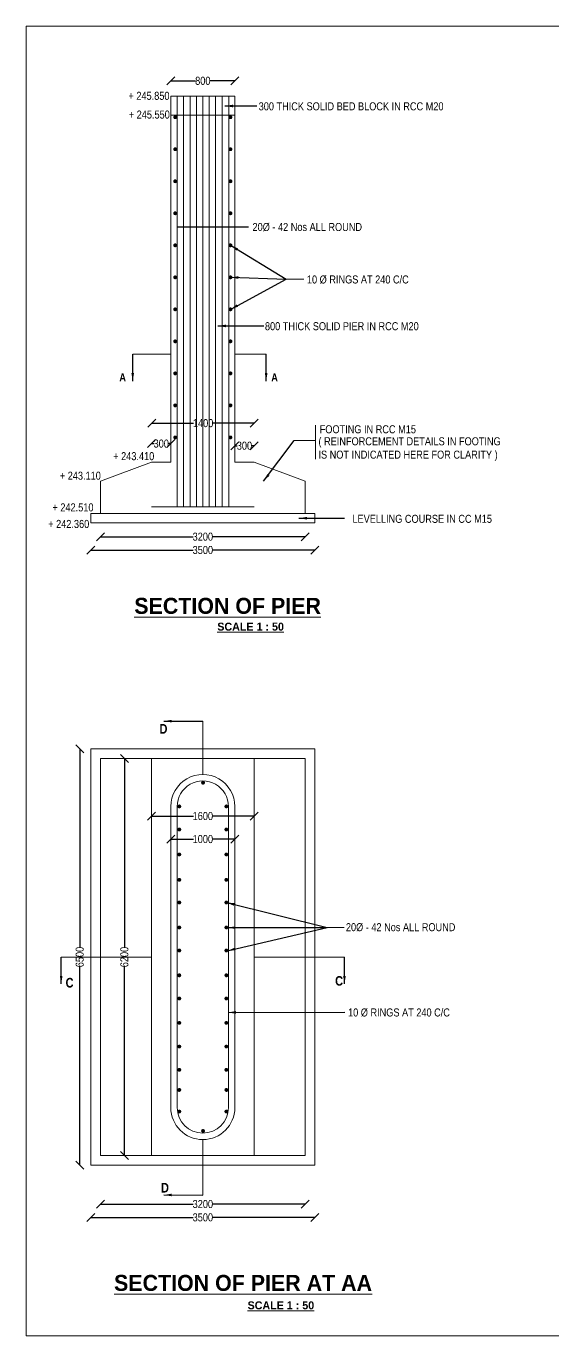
# Model space of a CAD drawing. Header units: millimetres. Extents: x 700700 to 768171, y 47375 to 88272.
# Drawn here: x 700700 to 717158, y 47375 to 88272 of the extents above; entities that cross this region are included whole.
import ezdxf

# ---------------------------------------------------------------- set-up
doc = ezdxf.new("R2010")
doc.units = ezdxf.units.MM
doc.header["$LTSCALE"] = 300
doc.header["$MEASUREMENT"] = 0
doc.layers.add('MAIN', color=7, linetype='Continuous')
doc.styles.add('ARIAL NARROW', font='ARIALN.TTF', dxfattribs={"height": 250})
doc.styles.add('arn', font='ARIALN.TTF')
doc.styles.add('CITYBLUEPR', font='cityb___.ttf')
doc.dimstyles.new('STANDARD$0', dxfattribs={"dimscale": 88.888889, "dimtxt": 0.02, "dimasz": 0.02, "dimexe": 0.05, "dimexo": 0.1, "dimgap": 0.002, "dimtad": 2, "dimdec": 0, "dimzin": 1, "dimdsep": 46, "dimtxsty": 'Standard', "dimcen": 0.09, "dimadec": 0, "dimazin": 0, "dimtfac": 1, "dimtdec": 4, "dimtofl": 0, "dimtmove": 0, "dimatfit": 3, "dimfxl": 1, "dimtolj": 1, "dimtzin": 1, "dimarcsym": 0})
doc.dimstyles.new('STANDARD$7', dxfattribs={"dimtxt": 2, "dimasz": 2, "dimexe": 1.25, "dimexo": 0.625, "dimtad": 1, "dimdec": 0, "dimlfac": 0.5, "dimdsep": 46, "dimtxsty": 'ARIAL NARROW', "dimcen": 2.5, "dimdle": 0.1, "dimse1": 1, "dimse2": 1, "dimadec": 0, "dimazin": 0, "dimtfac": 1, "dimtdec": 0, "dimtmove": 0, "dimatfit": 3, "dimfxl": 1, "dimtolj": 1, "dimtzin": 0, "dimarcsym": 0})

# ---------------------------------------------------------------- blocks, each defined once
blk = doc.blocks.new('_Oblique')
at = {"color": 0, "linetype": 'ByBlock', "lineweight": -2}
blk.add_line((-0.5, -0.5), (0.5, 0.5), dxfattribs=at)
blk = doc.blocks.new('*D45')
at = {"layer": 'Defpoints', "color": 0, "linetype": 'ByBlock', "lineweight": 9, "transparency": 16777216}
for p in [(707220, 86566), (705220, 86263), (707220, 86263)]:
    blk.add_point(p, dxfattribs=at)
at = {"layer": 'MAIN', "color": 0, "linetype": 'ByBlock', "lineweight": -2, "transparency": 16777216}
for p, q in [((705220, 86566), (705994, 86566)), ((707220, 86566), (706447, 86566))]:
    blk.add_line(p, q, dxfattribs=at)
at = {"layer": 'MAIN', "color": 0, "linetype": 'ByBlock', "lineweight": -2, "transparency": 16777216, "xscale": 250, "yscale": 250, "zscale": 250, "rotation": 180}
blk.add_blockref('_Oblique', (705220, 86566), dxfattribs=at)
at = {"layer": 'MAIN', "color": 0, "linetype": 'ByBlock', "lineweight": -2, "transparency": 16777216, "xscale": 250, "yscale": 250, "zscale": 250}
blk.add_blockref('_Oblique', (707220, 86566), dxfattribs=at)
at = {"layer": 'MAIN', "color": 0, "linetype": 'ByBlock', "lineweight": 9, "transparency": 16777216, "insert": (706220, 86566), "char_height": 250, "attachment_point": 5, "style": 'ARIAL NARROW'}
blk.add_mtext('\\A1;800', dxfattribs=at)
blk = doc.blocks.new('*D46')
at = {"layer": 'Defpoints', "color": 0, "linetype": 'ByBlock', "lineweight": 9, "transparency": 16777216}
for p in [(704630, 75720), (707830, 75875), (707830, 75720)]:
    blk.add_point(p, dxfattribs=at)
at = {"layer": 'MAIN', "color": 0, "linetype": 'ByBlock', "lineweight": -2, "transparency": 16777216}
for p, q in [((704630, 75875), (705934, 75875)), ((707830, 75875), (706526, 75875))]:
    blk.add_line(p, q, dxfattribs=at)
at = {"layer": 'MAIN', "color": 0, "linetype": 'ByBlock', "lineweight": -2, "transparency": 16777216, "xscale": 250, "yscale": 250, "zscale": 250, "rotation": 180}
blk.add_blockref('_Oblique', (704630, 75875), dxfattribs=at)
at = {"layer": 'MAIN', "color": 0, "linetype": 'ByBlock', "lineweight": -2, "transparency": 16777216, "xscale": 250, "yscale": 250, "zscale": 250}
blk.add_blockref('_Oblique', (707830, 75875), dxfattribs=at)
at = {"layer": 'MAIN', "color": 0, "linetype": 'ByBlock', "lineweight": 9, "transparency": 16777216, "insert": (706230, 75875), "char_height": 250, "attachment_point": 5, "style": 'ARIAL NARROW'}
blk.add_mtext('\\A1;1400', dxfattribs=at)
blk = doc.blocks.new('*D47')
at = {"layer": 'Defpoints', "color": 0, "linetype": 'ByBlock', "lineweight": 9, "transparency": 16777216}
for p in [(707821, 75171), (707221, 74818), (707821, 74818)]:
    blk.add_point(p, dxfattribs=at)
at = {"layer": 'MAIN', "color": 0, "linetype": 'ByBlock', "lineweight": -2, "transparency": 16777216}
for p, q in [((707221, 75171), (707295, 75171)), ((707821, 75171), (707747, 75171))]:
    blk.add_line(p, q, dxfattribs=at)
at = {"layer": 'MAIN', "color": 0, "linetype": 'ByBlock', "lineweight": -2, "transparency": 16777216, "xscale": 250, "yscale": 250, "zscale": 250, "rotation": 180}
blk.add_blockref('_Oblique', (707221, 75171), dxfattribs=at)
at = {"layer": 'MAIN', "color": 0, "linetype": 'ByBlock', "lineweight": -2, "transparency": 16777216, "xscale": 250, "yscale": 250, "zscale": 250}
blk.add_blockref('_Oblique', (707821, 75171), dxfattribs=at)
at = {"layer": 'MAIN', "color": 0, "linetype": 'ByBlock', "lineweight": 9, "transparency": 16777216, "insert": (707521, 75171), "char_height": 250, "attachment_point": 5, "style": 'ARIAL NARROW'}
blk.add_mtext('\\A1;300', dxfattribs=at)
blk = doc.blocks.new('*D48')
at = {"layer": 'Defpoints', "color": 0, "linetype": 'ByBlock', "lineweight": 9, "transparency": 16777216}
for p in [(705221, 75236), (704621, 74840), (705221, 74840)]:
    blk.add_point(p, dxfattribs=at)
at = {"layer": 'MAIN', "color": 0, "linetype": 'ByBlock', "lineweight": -2, "transparency": 16777216}
for p, q in [((704621, 75236), (704695, 75236)), ((705221, 75236), (705147, 75236))]:
    blk.add_line(p, q, dxfattribs=at)
at = {"layer": 'MAIN', "color": 0, "linetype": 'ByBlock', "lineweight": -2, "transparency": 16777216, "xscale": 250, "yscale": 250, "zscale": 250, "rotation": 180}
blk.add_blockref('_Oblique', (704621, 75236), dxfattribs=at)
at = {"layer": 'MAIN', "color": 0, "linetype": 'ByBlock', "lineweight": -2, "transparency": 16777216, "xscale": 250, "yscale": 250, "zscale": 250}
blk.add_blockref('_Oblique', (705221, 75236), dxfattribs=at)
at = {"layer": 'MAIN', "color": 0, "linetype": 'ByBlock', "lineweight": 9, "transparency": 16777216, "insert": (704921, 75236), "char_height": 250, "attachment_point": 5, "style": 'ARIAL NARROW'}
blk.add_mtext('\\A1;300', dxfattribs=at)
blk = doc.blocks.new('*D49')
at = {"layer": 'Defpoints', "color": 0, "linetype": 'ByBlock', "lineweight": 9, "transparency": 16777216}
for p in [(703021, 73059), (709421, 73059), (709421, 72330)]:
    blk.add_point(p, dxfattribs=at)
at = {"layer": 'MAIN', "color": 0, "linetype": 'ByBlock', "lineweight": -2, "transparency": 16777216}
for p, q in [((703021, 72330), (705915, 72330)), ((709421, 72330), (706527, 72330))]:
    blk.add_line(p, q, dxfattribs=at)
at = {"layer": 'MAIN', "color": 0, "linetype": 'ByBlock', "lineweight": -2, "transparency": 16777216, "xscale": 250, "yscale": 250, "zscale": 250, "rotation": 180}
blk.add_blockref('_Oblique', (703021, 72330), dxfattribs=at)
at = {"layer": 'MAIN', "color": 0, "linetype": 'ByBlock', "lineweight": -2, "transparency": 16777216, "xscale": 250, "yscale": 250, "zscale": 250}
blk.add_blockref('_Oblique', (709421, 72330), dxfattribs=at)
at = {"layer": 'MAIN', "color": 0, "linetype": 'ByBlock', "lineweight": 9, "transparency": 16777216, "insert": (706221, 72330), "char_height": 250, "attachment_point": 5, "style": 'ARIAL NARROW'}
blk.add_mtext('\\A1;3200', dxfattribs=at)
blk = doc.blocks.new('*D50')
at = {"layer": 'Defpoints', "color": 0, "linetype": 'ByBlock', "lineweight": 9, "transparency": 16777216}
for p in [(702721, 72759), (709721, 72759), (709721, 71914)]:
    blk.add_point(p, dxfattribs=at)
at = {"layer": 'MAIN', "color": 0, "linetype": 'ByBlock', "lineweight": -2, "transparency": 16777216}
for p, q in [((702721, 71914), (705915, 71914)), ((709721, 71914), (706527, 71914))]:
    blk.add_line(p, q, dxfattribs=at)
at = {"layer": 'MAIN', "color": 0, "linetype": 'ByBlock', "lineweight": -2, "transparency": 16777216, "xscale": 250, "yscale": 250, "zscale": 250, "rotation": 180}
blk.add_blockref('_Oblique', (702721, 71914), dxfattribs=at)
at = {"layer": 'MAIN', "color": 0, "linetype": 'ByBlock', "lineweight": -2, "transparency": 16777216, "xscale": 250, "yscale": 250, "zscale": 250}
blk.add_blockref('_Oblique', (709721, 71914), dxfattribs=at)
at = {"layer": 'MAIN', "color": 0, "linetype": 'ByBlock', "lineweight": 9, "transparency": 16777216, "insert": (706221, 71914), "char_height": 250, "attachment_point": 5, "style": 'ARIAL NARROW'}
blk.add_mtext('\\A1;3500', dxfattribs=at)
blk = doc.blocks.new('*D51')
at = {"layer": 'Defpoints', "color": 0, "linetype": 'ByBlock', "lineweight": 9, "transparency": 16777216}
for p in [(707821, 63605), (704621, 61603), (707821, 61603)]:
    blk.add_point(p, dxfattribs=at)
at = {"layer": 'MAIN', "color": 0, "linetype": 'ByBlock', "lineweight": -2, "transparency": 16777216}
for p, q in [((704621, 63605), (705925, 63605)), ((707821, 63605), (706517, 63605))]:
    blk.add_line(p, q, dxfattribs=at)
at = {"layer": 'MAIN', "color": 0, "linetype": 'ByBlock', "lineweight": -2, "transparency": 16777216, "xscale": 250, "yscale": 250, "zscale": 250, "rotation": 180}
blk.add_blockref('_Oblique', (704621, 63605), dxfattribs=at)
at = {"layer": 'MAIN', "color": 0, "linetype": 'ByBlock', "lineweight": -2, "transparency": 16777216, "xscale": 250, "yscale": 250, "zscale": 250}
blk.add_blockref('_Oblique', (707821, 63605), dxfattribs=at)
at = {"layer": 'MAIN', "color": 0, "linetype": 'ByBlock', "lineweight": 9, "transparency": 16777216, "insert": (706221, 63605), "char_height": 250, "attachment_point": 5, "style": 'ARIAL NARROW'}
blk.add_mtext('\\A1;1600', dxfattribs=at)
blk = doc.blocks.new('*D52')
at = {"layer": 'Defpoints', "color": 0, "linetype": 'ByBlock', "lineweight": 9, "transparency": 16777216}
for p in [(707221, 62886), (705221, 59908), (707221, 59908)]:
    blk.add_point(p, dxfattribs=at)
at = {"layer": 'MAIN', "color": 0, "linetype": 'ByBlock', "lineweight": -2, "transparency": 16777216}
for p, q in [((705221, 62886), (705925, 62886)), ((707221, 62886), (706517, 62886))]:
    blk.add_line(p, q, dxfattribs=at)
at = {"layer": 'MAIN', "color": 0, "linetype": 'ByBlock', "lineweight": -2, "transparency": 16777216, "xscale": 250, "yscale": 250, "zscale": 250, "rotation": 180}
blk.add_blockref('_Oblique', (705221, 62886), dxfattribs=at)
at = {"layer": 'MAIN', "color": 0, "linetype": 'ByBlock', "lineweight": -2, "transparency": 16777216, "xscale": 250, "yscale": 250, "zscale": 250}
blk.add_blockref('_Oblique', (707221, 62886), dxfattribs=at)
at = {"layer": 'MAIN', "color": 0, "linetype": 'ByBlock', "lineweight": 9, "transparency": 16777216, "insert": (706221, 62886), "char_height": 250, "attachment_point": 5, "style": 'ARIAL NARROW'}
blk.add_mtext('\\A1;1000', dxfattribs=at)
blk = doc.blocks.new('*D53')
at = {"layer": 'Defpoints', "color": 0, "linetype": 'ByBlock', "lineweight": 9, "transparency": 16777216}
for p in [(705449, 65405), (703770, 53003), (705449, 53003)]:
    blk.add_point(p, dxfattribs=at)
at = {"layer": 'MAIN', "color": 0, "linetype": 'ByBlock', "lineweight": -2, "transparency": 16777216}
for p, q in [((703770, 65405), (703770, 59510)), ((703770, 53003), (703770, 58897))]:
    blk.add_line(p, q, dxfattribs=at)
at = {"layer": 'MAIN', "color": 0, "linetype": 'ByBlock', "lineweight": -2, "transparency": 16777216, "xscale": 250, "yscale": 250, "zscale": 250}
for p, rotation in [((703770, 65405), 90), ((703770, 53003), 270)]:
    blk.add_blockref('_Oblique', p, dxfattribs=dict(at, rotation=rotation))
at = {"layer": 'MAIN', "color": 0, "linetype": 'ByBlock', "lineweight": 9, "transparency": 16777216, "insert": (703770, 59204), "char_height": 250, "attachment_point": 5, "rotation": 90, "style": 'ARIAL NARROW'}
blk.add_mtext('\\A1;6200', dxfattribs=at)
blk = doc.blocks.new('*D54')
at = {"layer": 'Defpoints', "color": 0, "linetype": 'ByBlock', "lineweight": 9, "transparency": 16777216}
for p in [(705308, 65705), (702373, 52703), (705308, 52703)]:
    blk.add_point(p, dxfattribs=at)
at = {"layer": 'MAIN', "color": 0, "linetype": 'ByBlock', "lineweight": -2, "transparency": 16777216}
for p, q in [((702373, 65705), (702373, 59510)), ((702373, 52703), (702373, 58897))]:
    blk.add_line(p, q, dxfattribs=at)
at = {"layer": 'MAIN', "color": 0, "linetype": 'ByBlock', "lineweight": -2, "transparency": 16777216, "xscale": 250, "yscale": 250, "zscale": 250}
for p, rotation in [((702373, 65705), 90), ((702373, 52703), 270)]:
    blk.add_blockref('_Oblique', p, dxfattribs=dict(at, rotation=rotation))
at = {"layer": 'MAIN', "color": 0, "linetype": 'ByBlock', "lineweight": 9, "transparency": 16777216, "insert": (702373, 59204), "char_height": 250, "attachment_point": 5, "rotation": 90, "style": 'ARIAL NARROW'}
blk.add_mtext('\\A1;6500', dxfattribs=at)
blk = doc.blocks.new('*D55')
at = {"layer": 'Defpoints', "color": 0, "linetype": 'ByBlock', "lineweight": 9, "transparency": 16777216}
for p in [(703021, 52218), (709421, 52218), (709421, 51488)]:
    blk.add_point(p, dxfattribs=at)
at = {"layer": 'MAIN', "color": 0, "linetype": 'ByBlock', "lineweight": -2, "transparency": 16777216}
for p, q in [((703021, 51488), (705915, 51488)), ((709421, 51488), (706527, 51488))]:
    blk.add_line(p, q, dxfattribs=at)
at = {"layer": 'MAIN', "color": 0, "linetype": 'ByBlock', "lineweight": -2, "transparency": 16777216, "xscale": 250, "yscale": 250, "zscale": 250, "rotation": 180}
blk.add_blockref('_Oblique', (703021, 51488), dxfattribs=at)
at = {"layer": 'MAIN', "color": 0, "linetype": 'ByBlock', "lineweight": -2, "transparency": 16777216, "xscale": 250, "yscale": 250, "zscale": 250}
blk.add_blockref('_Oblique', (709421, 51488), dxfattribs=at)
at = {"layer": 'MAIN', "color": 0, "linetype": 'ByBlock', "lineweight": 9, "transparency": 16777216, "insert": (706221, 51488), "char_height": 250, "attachment_point": 5, "style": 'ARIAL NARROW'}
blk.add_mtext('\\A1;3200', dxfattribs=at)
blk = doc.blocks.new('*D56')
at = {"layer": 'Defpoints', "color": 0, "linetype": 'ByBlock', "lineweight": 9, "transparency": 16777216}
for p in [(702721, 51918), (709721, 51918), (709721, 51073)]:
    blk.add_point(p, dxfattribs=at)
at = {"layer": 'MAIN', "color": 0, "linetype": 'ByBlock', "lineweight": -2, "transparency": 16777216}
for p, q in [((702721, 51073), (705915, 51073)), ((709721, 51073), (706527, 51073))]:
    blk.add_line(p, q, dxfattribs=at)
at = {"layer": 'MAIN', "color": 0, "linetype": 'ByBlock', "lineweight": -2, "transparency": 16777216, "xscale": 250, "yscale": 250, "zscale": 250, "rotation": 180}
blk.add_blockref('_Oblique', (702721, 51073), dxfattribs=at)
at = {"layer": 'MAIN', "color": 0, "linetype": 'ByBlock', "lineweight": -2, "transparency": 16777216, "xscale": 250, "yscale": 250, "zscale": 250}
blk.add_blockref('_Oblique', (709721, 51073), dxfattribs=at)
at = {"layer": 'MAIN', "color": 0, "linetype": 'ByBlock', "lineweight": 9, "transparency": 16777216, "insert": (706221, 51073), "char_height": 250, "attachment_point": 5, "style": 'ARIAL NARROW'}
blk.add_mtext('\\A1;3500', dxfattribs=at)

msp = doc.modelspace()

# ---------------------------------------------------------------- linework, layer by layer
at = {"lineweight": 9}
for p, q in [((700700.4, 88272.3), (768169.8, 88272.3)), ((700700.4, 88272.3), (700700.4, 47375.1)), ((705220.7, 78029.3), (704030.4, 78029.3)), ((708203.7, 78029.2), (707220.7, 78029.2)), ((709074.2, 75332.5), (709742, 75336.2)), ((706220.8, 64905), (706220.8, 66571.8)), ((710107, 60121.5), (710638.5, 60121.5)), ((704465.2, 59202.7), (701798.5, 59202.7)), ((704465.2, 59202.7), (704620.7, 59202.7)), ((707820.7, 59202.6), (710642.8, 59202.5)), ((706220.5, 53500.3), (706220.4, 51771.4)), ((768169.8, 47375.1), (700700.4, 47375.1))]:
    msp.add_line(p, q, dxfattribs=at)
at = {"linetype": 'ByBlock', "lineweight": 9}
for p, q in [((705220.4, 86091.5), (707220.4, 86091.6)), ((705220.8, 75659.5), (705220.4, 86091.5)), ((705420.8, 75659.5), (705420.4, 86091.5)), ((705620.8, 73259.5), (705620.4, 86091.5)), ((705820.8, 73259.5), (705820.4, 86091.5)), ((706020.8, 73259.5), (706020.4, 86091.5)), ((706220.8, 73259.5), (706220.4, 86091.5)), ((706420.8, 73259.5), (706420.4, 86091.5)), ((706620.8, 73259.5), (706620.4, 86091.5)), ((706820.8, 73259.5), (706820.4, 86091.5)), ((707028.9, 73259.5), (707028.5, 86091.6)), ((707220.8, 75659.5), (707220.4, 86091.5)), ((707220.4, 85491.5), (705220.4, 85491.5)), ((708823.2, 80371.2), (709379.8, 80371.2)), ((709742, 75816.8), (709742, 74748.6)), ((705220.8, 75659.5), (705220.8, 74659.5)), ((705420.8, 75659.5), (705420.8, 73259.5)), ((707220.8, 75659.5), (707220.8, 74659.5)), ((704620.8, 74659.5), (703020.8, 74059.5)), ((705220.8, 74659.5), (704620.8, 74659.5)), ((707220.8, 74659.5), (707820.8, 74659.5)), ((709420.8, 74059.5), (707820.8, 74659.5)), ((703020.8, 74059.5), (703020.8, 73059.5)), ((709420.8, 73059.5), (709420.8, 74059.5)), ((704620.8, 73259.5), (707820.8, 73259.5)), ((703020.8, 73059.5), (702720.8, 73059.5)), ((702720.8, 73059.5), (702720.8, 72759.5)), ((703020.8, 73059.5), (709420.8, 73059.5)), ((709720.8, 73059.5), (709420.8, 73059.5)), ((709720.8, 72759.5), (709720.8, 73059.5)), ((702720.8, 72759.5), (709720.8, 72759.5)), ((702720.9, 65705), (702720.7, 59205)), ((702720.8, 65705), (706220.8, 65705)), ((706220.8, 65705), (709720.9, 65704.9)), ((709720.9, 65704.9), (709720.7, 59204.9)), ((703020.9, 65405), (703020.7, 59205)), ((703020.9, 65405), (706220.8, 65405)), ((704620.8, 65405), (704620.7, 59205)), ((706220.8, 65405), (709420.9, 65404.9)), ((707820.8, 65404.9), (707820.7, 59204.9)), ((709420.9, 65404.9), (709420.7, 59204.9)), ((705220.8, 63905), (705220.7, 59205)), ((705420.8, 63905), (705420.7, 59205)), ((707020.8, 63904.9), (707020.7, 59204.9)), ((707220.8, 63904.9), (707220.7, 59204.9)), ((702720.9, 52702.7), (702720.7, 59202.7)), ((703020.9, 53002.7), (703020.7, 59202.7)), ((704620.8, 53002.7), (704620.7, 59202.7)), ((705220.8, 54502.7), (705220.7, 59202.7)), ((705420.8, 54502.8), (705420.7, 59202.8)), ((707020.8, 54502.8), (707020.7, 59202.8)), ((707220.8, 54502.8), (707220.7, 59202.8)), ((707820.8, 53002.8), (707820.7, 59202.8)), ((709420.9, 53002.9), (709420.7, 59202.9)), ((709720.9, 52702.9), (709720.7, 59202.9)), ((703020.9, 53002.7), (706220.8, 53002.8)), ((706220.8, 53002.8), (709420.9, 53002.9)), ((702720.8, 52702.7), (706220.8, 52702.8)), ((706220.8, 52702.8), (709720.9, 52702.9))]:
    msp.add_line(p, q, dxfattribs=at)
at = {"lineweight": 9, "const_width": 60}
for points in [[(705326.9, 85429.9, -1), (705386.9, 85429.9, -1)], [(707114.6, 85429.9, 1), (707054.6, 85429.9, 1)], [(705326.9, 84429.9, -1), (705386.9, 84429.9, -1)], [(707114.6, 84429.9, 1), (707054.6, 84429.9, 1)], [(705326.9, 83429.9, -1), (705386.9, 83429.9, -1)], [(707114.6, 83429.9, 1), (707054.6, 83429.9, 1)], [(705326.9, 82429.9, -1), (705386.9, 82429.9, -1)], [(707114.6, 82429.9, 1), (707054.6, 82429.9, 1)], [(705326.9, 81429.9, -1), (705386.9, 81429.9, -1)], [(707114.6, 81429.9, 1), (707054.6, 81429.9, 1)], [(705326.9, 80429.9, -1), (705386.9, 80429.9, -1)], [(707114.6, 80429.9, 1), (707054.6, 80429.9, 1)], [(705326.9, 79429.9, -1), (705386.9, 79429.9, -1)], [(707114.6, 79429.9, 1), (707054.6, 79429.9, 1)], [(705326.9, 78429.9, -1), (705386.9, 78429.9, -1)], [(707114.6, 78429.9, 1), (707054.6, 78429.9, 1)], [(705326.9, 77429.9, -1), (705386.9, 77429.9, -1)], [(707114.6, 77429.9, 1), (707054.6, 77429.9, 1)], [(705326.9, 76429.9, -1), (705386.9, 76429.9, -1)], [(707114.6, 76429.9, 1), (707054.6, 76429.9, 1)], [(705326.9, 75429.9, -1), (705386.9, 75429.9, -1)], [(707114.6, 75429.9, 1), (707054.6, 75429.9, 1)], [(706197, 64647.1, -1), (706257, 64647.1, -1)], [(705455.7, 63907.3, -1), (705515.7, 63907.3, -1)], [(706985.9, 63907.3, 1), (706925.9, 63907.3, 1)], [(705455.7, 63184.8, -1), (705515.7, 63184.8, -1)], [(706985.9, 63184.8, 1), (706925.9, 63184.8, 1)], [(705455.7, 62407.3, -1), (705515.7, 62407.3, -1)], [(706985.9, 62407.3, 1), (706925.9, 62407.3, 1)], [(705455.7, 61613.3, -1), (705515.7, 61613.3, -1)], [(706985.9, 61613.3, 1), (706925.9, 61613.3, 1)], [(705455.7, 60907.3, -1), (705515.7, 60907.3, -1)], [(706985.9, 60907.3, 1), (706925.9, 60907.3, 1)], [(705455.7, 60127.8, -1), (705515.7, 60127.8, -1)], [(706985.9, 60127.8, 1), (706925.9, 60127.8, 1)], [(705455.7, 59407.3, -1), (705515.7, 59407.3, -1)], [(706985.9, 59407.3, 1), (706925.9, 59407.3, 1)], [(705455.7, 58632.3, -1), (705515.7, 58632.3, -1)], [(706985.9, 58632.3, 1), (706925.9, 58632.3, 1)], [(705455.7, 57907.3, -1), (705515.7, 57907.3, -1)], [(706985.9, 57907.3, 1), (706925.9, 57907.3, 1)], [(705455.7, 57146.3, -1), (705515.7, 57146.3, -1)], [(706985.9, 57146.3, 1), (706925.9, 57146.3, 1)], [(705455.7, 56407.3, -1), (705515.7, 56407.3, -1)], [(705455.7, 56407.3, -1), (705515.7, 56407.3, -1)], [(706985.9, 56407.3, 1), (706925.9, 56407.3, 1)], [(706985.9, 56407.3, 1), (706925.9, 56407.3, 1)], [(705455.7, 55679.8, -1), (705515.7, 55679.8, -1)], [(706985.9, 55679.8, 1), (706925.9, 55679.8, 1)], [(705455.7, 55051.8, -1), (705515.7, 55051.8, -1)], [(706985.9, 55051.8, 1), (706925.9, 55051.8, 1)], [(705455.7, 54377.3, -1), (705515.7, 54377.3, -1)], [(706985.9, 54377.3, 1), (706925.9, 54377.3, 1)], [(706197, 53772.4, -1), (706257, 53772.4, -1)]]:
    msp.add_lwpolyline(points, format="xyb", close=True, dxfattribs=at)
at = {"linetype": 'ByBlock', "lineweight": 9}
for centre, radius, start, end in [((706220.8, 63905), 1000, 359.99861, 179.99861), ((706220.8, 63905), 800, 359.99861, 179.99861), ((706220.8, 54502.8), 1000, 180.00139, 0.00139), ((706220.8, 54502.8), 800, 180.00139, 0.00139)]:
    msp.add_arc(centre, radius, start, end, dxfattribs=at)

# ---------------------------------------------------------------- texts
at = {"lineweight": 9, "char_height": 250, "attachment_point": 7, "style": 'ARIAL NARROW'}
for s, insert in [('300 THICK SOLID BED BLOCK IN RCC M20', (707965.9, 85641.5)), ('20%%C - 42 Nos ALL ROUND', (707773.6, 81867.1)), ('10 %%C RINGS AT 240 C/C', (709472.9, 80229)), ('800 THICK SOLID PIER IN RCC M20', (708161.5, 78774.9)), ('{\\fArial Narrow|b1|i0|c0|p34;A}', (703612, 77182.5)), ('{\\fArial Narrow|b1|i0|c0|p34;A}', (708359.3, 77180.3)), ('FOOTING IN RCC M15 ', (709873.2, 75556.2)), ('( REINFORCEMENT DETAILS IN FOOTING\\PIS NOT INDICATED HERE FOR CLARITY ) ', (709834.3, 74692.5)), ('LEVELLING COURSE IN CC M15', (710895.6, 72759.7)), ('20%%C - 42 Nos ALL ROUND', (710691.1, 60001.6)), ('10 %%C RINGS AT 240 C/C', (710758.9, 57338.5))]:
    msp.add_mtext(s, dxfattribs=dict(at, insert=insert))
at = {"layer": 'MAIN', "lineweight": 9}
for s, height, style, p in [('+ 245.850', 250, 'ARIAL NARROW', (703896.9, 85973.3)), ('+ 245.550', 250, 'ARIAL NARROW', (703906.4, 85387.7)), ('+ 243.410', 250, 'ARIAL NARROW', (703420.7, 74720.1)), ('+ 243.110', 250, 'ARIAL NARROW', (701751.4, 74110.1)), ('+ 242.510', 250, 'ARIAL NARROW', (701521.4, 73120.6)), ('+ 242.360', 250, 'ARIAL NARROW', (701389, 72603.5)), ('%%USECTION OF PIER', 500, 'CITYBLUEPR', (704079.5, 69920.8)), ('%%USCALE 1 : 50', 250, 'CITYBLUEPR', (706673.1, 69396.2)), ('%%USECTION OF PIER AT AA', 500, 'CITYBLUEPR', (703446.3, 48777.5)), ('%%USCALE 1 : 50', 250, 'CITYBLUEPR', (707619, 48201.6))]:
    msp.add_text(s, height=height, dxfattribs=dict(at, style=style)).set_placement(p)
at = {"layer": 'MAIN', "lineweight": 9, "char_height": 300, "attachment_point": 4, "style": 'ARIAL NARROW'}
for s, insert in [('{\\fArial Narrow|b1|i0|c0|p34;D}', (704866.5, 66329.8)), ('{\\fArial Narrow|b1|i0|c0|p34;C}', (701932, 58399.3)), ('{\\fArial Narrow|b1|i0|c0|p34;C}', (710354.2, 58457.3)), ('{\\fArial Narrow|b1|i0|c0|p34;D}', (704913.5, 51999.8))]:
    msp.add_mtext(s, dxfattribs=dict(at, insert=insert))

# ---------------------------------------------------------------- dimensions: what is measured, and where the dimension line sits
at = {"layer": 'MAIN', "linetype": 'ByBlock', "lineweight": 9}
for base, p1, p2, text, picture, middle in [((707220.4, 86565.5), (705220.4, 86263.5), (707220.4, 86263.5), '800', '*D45', (706220.4, 86565.5)), ((707830.3, 75875), (704630.3, 75720), (707830.3, 75720), '1400', '*D46', (706230.3, 75875)), ((705220.8, 75236), (704620.8, 74840), (705220.8, 74840), '300', '*D48', (704920.8, 75236)), ((707820.8, 75171), (707220.8, 74818), (707820.8, 74818), '300', '*D47', (707520.8, 75171)), ((709420.8, 72329.5), (703020.8, 73059.5), (709420.8, 73059.5), '3200', '*D49', (706220.8, 72329.5)), ((709720.8, 71914), (702720.8, 72759.5), (709720.8, 72759.5), '3500', '*D50', (706220.8, 71914)), ((707820.8, 63605), (704620.8, 61603), (707820.8, 61602.9), '1600', '*D51', (706220.8, 63605)), ((707220.8, 62886.5), (705220.8, 59908.5), (707220.8, 59908.4), '1000', '*D52', (706220.8, 62886.5)), ((709420.8, 51488.5), (703020.8, 52218.5), (709420.8, 52218.5), '3200', '*D55', (706220.8, 51488.5)), ((709720.8, 51073), (702720.8, 51918.5), (709720.8, 51918.5), '3500', '*D56', (706220.8, 51073))]:
    dim = msp.add_linear_dim(base=base, p1=p1, p2=p2, text=text, dimstyle='STANDARD$0', override={"dimscale": 1, "dimtxt": 250, "dimasz": 250, "dimexe": 0.18, "dimexo": 0.0625, "dimgap": 0.09, "dimtad": 0, "dimzin": 0, "dimtxsty": 'ARIAL NARROW', "dimblk1": 'Oblique', "dimblk2": 'Oblique', "dimsah": 1, "dimcen": 0.0851, "dimdle": 0.1, "dimse1": 1, "dimse2": 1, "dimtdec": 0, "dimtzin": 0}, dxfattribs=at)
    dim.commit()
    dim.dimension.update_dxf_attribs({"geometry": picture, "text_midpoint": middle})
for base, p1, p2, text, picture, middle in [((702372.5, 52702.7), (705308.4, 65705), (705308.3, 52702.7), '6500', '*D54', (702372.5, 59203.9)), ((703770, 53002.7), (705449.4, 65405), (705449.4, 53002.7), '6200', '*D53', (703770, 59203.9))]:
    dim = msp.add_linear_dim(base=base, p1=p1, p2=p2, angle=90, text=text, dimstyle='STANDARD$0', override={"dimscale": 1, "dimtxt": 250, "dimasz": 250, "dimexe": 0.18, "dimexo": 0.0625, "dimgap": 0.09, "dimtad": 0, "dimzin": 0, "dimtxsty": 'ARIAL NARROW', "dimblk1": 'Oblique', "dimblk2": 'Oblique', "dimsah": 1, "dimcen": 0.0851, "dimdle": 0.1, "dimse1": 1, "dimse2": 1, "dimtdec": 0, "dimtzin": 0}, dxfattribs=at)
    dim.commit()
    dim.dimension.update_dxf_attribs({"geometry": picture, "text_midpoint": middle})

# ---------------------------------------------------------------- leaders
at = {"lineweight": 9}
for points, override in [([(706909.2, 85780.3), (707910.1, 85780.3)], {"dimtxt": 300, "dimasz": 250, "dimexe": 0.18, "dimexo": 0.0625, "dimgap": 0.09, "dimtad": 0, "dimtoh": 1, "dimlfac": 1, "dimzin": 0, "dimtxsty": 'arn', "dimcen": 0.09, "dimdle": 200, "dimtdec": 4, "dimtofl": 0}), ([(705420.5, 82007.7), (705820.5, 82006.9)], {"dimtxt": 300, "dimasz": 100, "dimexe": 0.18, "dimexo": 0.0625, "dimgap": 0.09, "dimtad": 0, "dimtoh": 1, "dimlfac": 1, "dimzin": 0, "dimtxsty": 'arn', "dimcen": 0.09, "dimdle": 200, "dimtdec": 4, "dimtofl": 0}), ([(705620.5, 82007.3), (706020.5, 82006.5)], {"dimtxt": 300, "dimasz": 100, "dimexe": 0.18, "dimexo": 0.0625, "dimgap": 0.09, "dimtad": 0, "dimtoh": 1, "dimlfac": 1, "dimzin": 0, "dimtxsty": 'arn', "dimcen": 0.09, "dimdle": 200, "dimtdec": 4, "dimtofl": 0}), ([(705820.5, 82006.9), (706220.5, 82006)], {"dimtxt": 300, "dimasz": 100, "dimexe": 0.18, "dimexo": 0.0625, "dimgap": 0.09, "dimtad": 0, "dimtoh": 1, "dimlfac": 1, "dimzin": 0, "dimtxsty": 'arn', "dimcen": 0.09, "dimdle": 200, "dimtdec": 4, "dimtofl": 0}), ([(706020.5, 82006.5), (706420.5, 82005.6)], {"dimtxt": 300, "dimasz": 100, "dimexe": 0.18, "dimexo": 0.0625, "dimgap": 0.09, "dimtad": 0, "dimtoh": 1, "dimlfac": 1, "dimzin": 0, "dimtxsty": 'arn', "dimcen": 0.09, "dimdle": 200, "dimtdec": 4, "dimtofl": 0}), ([(706220.5, 82006), (706620.5, 82005.2)], {"dimtxt": 300, "dimasz": 100, "dimexe": 0.18, "dimexo": 0.0625, "dimgap": 0.09, "dimtad": 0, "dimtoh": 1, "dimlfac": 1, "dimzin": 0, "dimtxsty": 'arn', "dimcen": 0.09, "dimdle": 200, "dimtdec": 4, "dimtofl": 0}), ([(706420.5, 82005.6), (706820.5, 82004.8)], {"dimtxt": 300, "dimasz": 100, "dimexe": 0.18, "dimexo": 0.0625, "dimgap": 0.09, "dimtad": 0, "dimtoh": 1, "dimlfac": 1, "dimzin": 0, "dimtxsty": 'arn', "dimcen": 0.09, "dimdle": 200, "dimtdec": 4, "dimtofl": 0}), ([(706620.5, 82005.2), (707020.5, 82004.4)], {"dimtxt": 300, "dimasz": 100, "dimexe": 0.18, "dimexo": 0.0625, "dimgap": 0.09, "dimtad": 0, "dimtoh": 1, "dimlfac": 1, "dimzin": 0, "dimtxsty": 'arn', "dimcen": 0.09, "dimdle": 200, "dimtdec": 4, "dimtofl": 0}), ([(706820.5, 82004.8), (707220.5, 82003.9)], {"dimtxt": 300, "dimasz": 100, "dimexe": 0.18, "dimexo": 0.0625, "dimgap": 0.09, "dimtad": 0, "dimtoh": 1, "dimlfac": 1, "dimzin": 0, "dimtxsty": 'arn', "dimcen": 0.09, "dimdle": 200, "dimtdec": 4, "dimtofl": 0}), ([(707028.6, 82004.3), (707645.8, 82003.5)], {"dimtxt": 300, "dimasz": 100, "dimexe": 0.18, "dimexo": 0.0625, "dimgap": 0.09, "dimtad": 0, "dimtoh": 1, "dimlfac": 1, "dimzin": 0, "dimtxsty": 'arn', "dimcen": 0.09, "dimdle": 200, "dimtdec": 4, "dimtofl": 0}), ([(707084.6, 81429.9), (708824.7, 80371.2)], {"dimtxt": 300, "dimasz": 250, "dimexe": 0.18, "dimexo": 0.0625, "dimgap": 0.09, "dimtad": 0, "dimtoh": 1, "dimlfac": 1, "dimzin": 0, "dimtxsty": 'arn', "dimcen": 0.09, "dimdle": 200, "dimtdec": 4, "dimtofl": 0}), ([(707084.6, 80429.9), (708823.2, 80371.2)], {"dimtxt": 300, "dimasz": 250, "dimexe": 0.18, "dimexo": 0.0625, "dimgap": 0.09, "dimtad": 0, "dimtoh": 1, "dimlfac": 1, "dimzin": 0, "dimtxsty": 'arn', "dimcen": 0.09, "dimdle": 200, "dimtdec": 4, "dimtofl": 0}), ([(707084.6, 79429.9), (708824.7, 80371.2)], {"dimtxt": 300, "dimasz": 250, "dimexe": 0.18, "dimexo": 0.0625, "dimgap": 0.09, "dimtad": 0, "dimtoh": 1, "dimlfac": 1, "dimzin": 0, "dimtxsty": 'arn', "dimcen": 0.09, "dimdle": 200, "dimtdec": 4, "dimtofl": 0}), ([(706692.7, 78911.7), (708122.6, 78911.7)], {"dimtxt": 300, "dimasz": 250, "dimexe": 0.18, "dimexo": 0.0625, "dimgap": 0.09, "dimtad": 0, "dimtoh": 1, "dimlfac": 1, "dimzin": 0, "dimtxsty": 'arn', "dimcen": 0.09, "dimdle": 200, "dimtdec": 4, "dimtofl": 0}), ([(704029.3, 77189), (704034, 78029.3)], {"dimtxt": 300, "dimasz": 250, "dimexe": 0.18, "dimexo": 0.0625, "dimgap": 0.09, "dimtad": 0, "dimtoh": 1, "dimlfac": 1, "dimzin": 0, "dimtxsty": 'arn', "dimcen": 0.09, "dimdle": 200, "dimtdec": 4, "dimtofl": 0}), ([(708199, 77188.6), (708203.7, 78028.8)], {"dimtxt": 300, "dimasz": 250, "dimexe": 0.18, "dimexo": 0.0625, "dimgap": 0.09, "dimtad": 0, "dimtoh": 1, "dimlfac": 1, "dimzin": 0, "dimtxsty": 'arn', "dimcen": 0.09, "dimdle": 200, "dimtdec": 4, "dimtofl": 0}), ([(708118.9, 74061.9), (709074.2, 75332.5)], {"dimtxt": 300, "dimasz": 250, "dimexe": 0.18, "dimexo": 0.0625, "dimgap": 0.09, "dimtad": 0, "dimtoh": 1, "dimlfac": 1, "dimzin": 0, "dimtxsty": 'arn', "dimcen": 0.09, "dimdle": 200, "dimtdec": 4, "dimtofl": 0}), ([(709221.9, 72906.6), (710651.7, 72906.6)], {"dimtxt": 300, "dimasz": 250, "dimexe": 0.18, "dimexo": 0.0625, "dimgap": 0.09, "dimtad": 0, "dimtoh": 1, "dimlfac": 1, "dimzin": 0, "dimtxsty": 'arn', "dimcen": 0.09, "dimdle": 200, "dimtdec": 4, "dimtofl": 0}), ([(705001.3, 66569.5), (706220.8, 66571.8)], {"dimtxt": 300, "dimasz": 250, "dimexe": 0.18, "dimexo": 0.0625, "dimgap": 0.09, "dimtad": 0, "dimtoh": 1, "dimlfac": 1, "dimzin": 0, "dimtxsty": 'arn', "dimcen": 0.09, "dimdle": 200, "dimtdec": 4, "dimtofl": 0}), ([(706955.9, 60907.3), (710107, 60121.5)], {"dimtxt": 300, "dimasz": 250, "dimexe": 0.18, "dimexo": 0.0625, "dimgap": 0.09, "dimtad": 0, "dimtoh": 1, "dimlfac": 1, "dimzin": 0, "dimtxsty": 'arn', "dimcen": 0.09, "dimdle": 200, "dimtdec": 4, "dimtofl": 0}), ([(706984.1, 59397.1), (710107, 60121.5)], {"dimtxt": 300, "dimasz": 250, "dimexe": 0.18, "dimexo": 0.0625, "dimgap": 0.09, "dimtad": 0, "dimtoh": 1, "dimlfac": 1, "dimzin": 0, "dimtxsty": 'arn', "dimcen": 0.09, "dimdle": 200, "dimtdec": 4, "dimtofl": 0}), ([(706985.2, 60121.5), (710107, 60121.5)], {"dimtxt": 300, "dimasz": 250, "dimexe": 0.18, "dimexo": 0.0625, "dimgap": 0.09, "dimtad": 0, "dimtoh": 1, "dimlfac": 1, "dimzin": 0, "dimtxsty": 'arn', "dimcen": 0.09, "dimdle": 200, "dimtdec": 4, "dimtofl": 0}), ([(701793.8, 58362.5), (701798.5, 59202.7)], {"dimtxt": 300, "dimasz": 250, "dimexe": 0.18, "dimexo": 0.0625, "dimgap": 0.09, "dimtad": 0, "dimtoh": 1, "dimlfac": 1, "dimzin": 0, "dimtxsty": 'arn', "dimcen": 0.09, "dimdle": 200, "dimtdec": 4, "dimtofl": 0}), ([(710647.4, 58362.3), (710642.8, 59202.5)], {"dimtxt": 300, "dimasz": 250, "dimexe": 0.18, "dimexo": 0.0625, "dimgap": 0.09, "dimtad": 0, "dimtoh": 1, "dimlfac": 1, "dimzin": 0, "dimtxsty": 'arn', "dimcen": 0.09, "dimdle": 200, "dimtdec": 4, "dimtofl": 0}), ([(707008.2, 57473.3), (710658.5, 57477.9)], {"dimtxt": 300, "dimasz": 250, "dimexe": 0.18, "dimexo": 0.0625, "dimgap": 0.09, "dimtad": 0, "dimtoh": 1, "dimlfac": 1, "dimzin": 0, "dimtxsty": 'arn', "dimcen": 0.09, "dimdle": 200, "dimtdec": 4, "dimtofl": 0}), ([(705000.9, 51773.8), (706220.4, 51771.4)], {"dimtxt": 300, "dimasz": 250, "dimexe": 0.18, "dimexo": 0.0625, "dimgap": 0.09, "dimtad": 0, "dimtoh": 1, "dimlfac": 1, "dimzin": 0, "dimtxsty": 'arn', "dimcen": 0.09, "dimdle": 200, "dimtdec": 4, "dimtofl": 0})]:
    msp.add_leader(points, dimstyle='STANDARD$7', override=override, dxfattribs=at)

doc.saveas('drawing.dxf')
